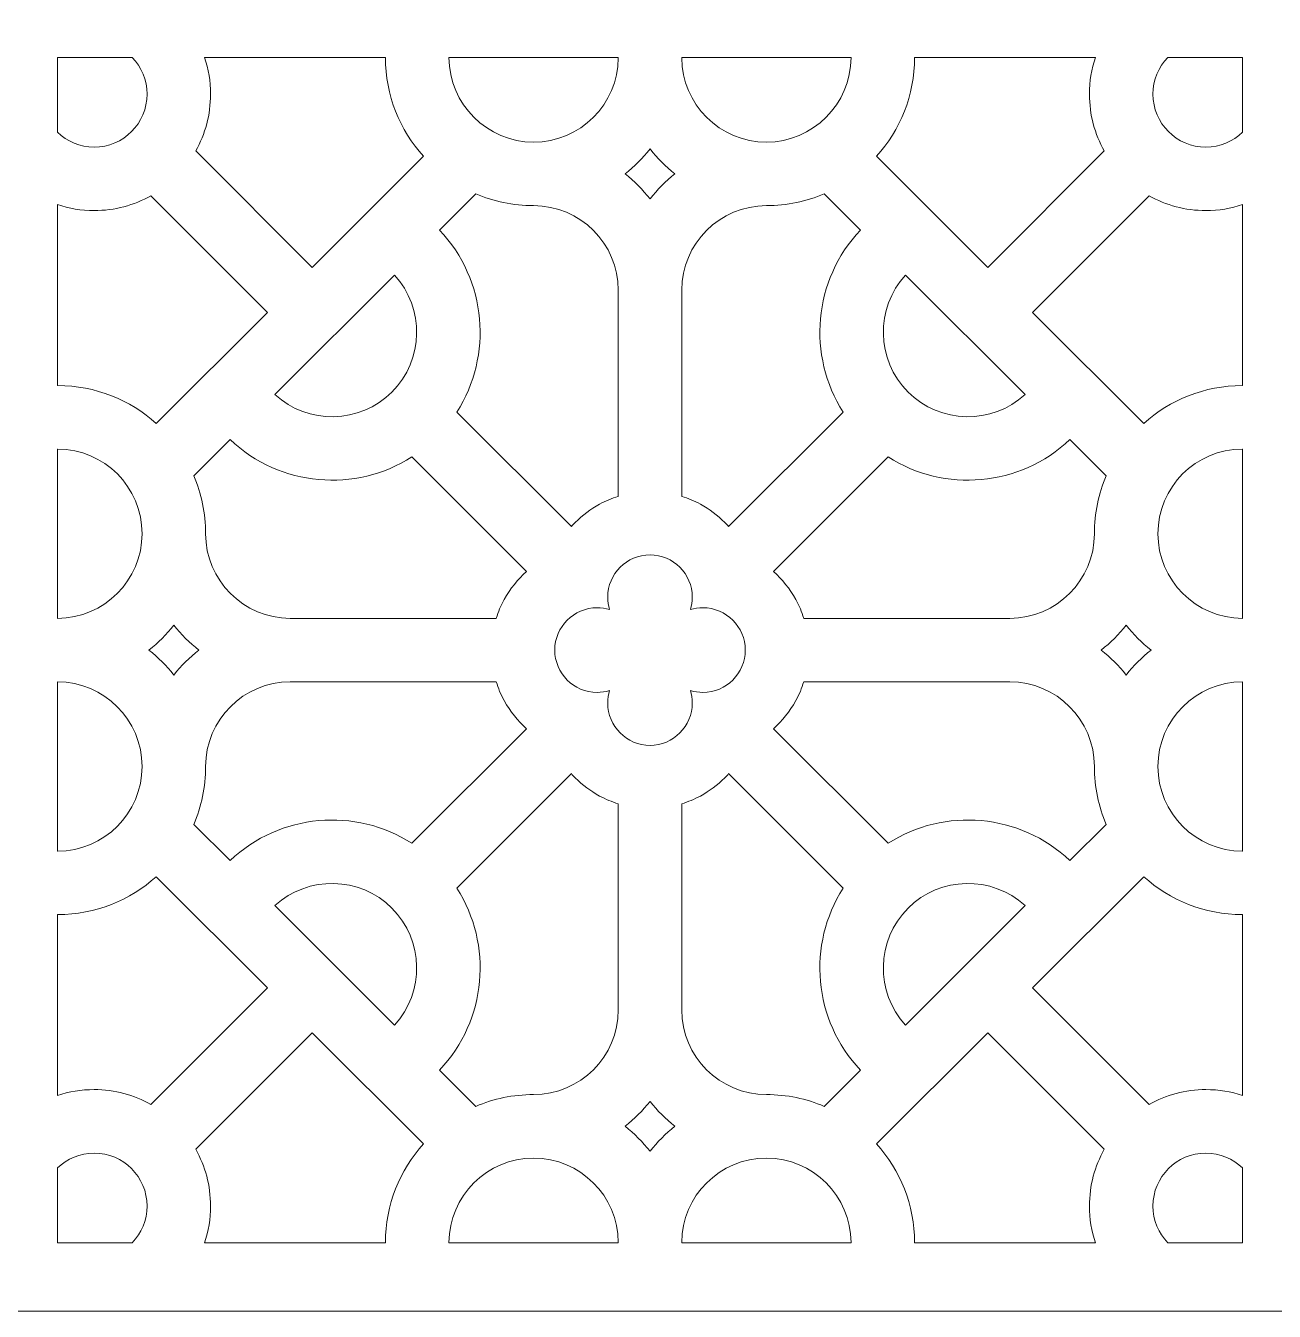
# Model space of a CAD drawing. Header units: centimetres. Extents: x -129 to 143, y -17 to 53.
# Drawn here: x -26.57 to 7.17, y -16.78 to 17.96 of the extents above; entities that cross this region are included whole.
import ezdxf

# ---------------------------------------------------------------- set-up
doc = ezdxf.new("R2010")
doc.units = ezdxf.units.CM
doc.header["$MEASUREMENT"] = 0
doc.layers.add('layer 1', color=7, linetype='Continuous')

msp = doc.modelspace()

# ---------------------------------------------------------------- linework, layer by layer
at = {"layer": 'layer 1', "color": 242, "lineweight": 9}
for points, knots in [([(-128.88005, -16.78085), (-128.88005, -16.78085), (-128.88005, 52.69826), (-128.88005, 52.69826), (-128.88005, 52.69826), (-128.88005, 52.69826), (142.98751, 52.69826), (142.98751, 52.69826), (142.98751, 52.69826), (142.98751, 52.69826), (142.98751, -16.78085), (142.98751, -16.78085), (142.98751, -16.78085), (142.98751, -16.78085), (-128.88005, -16.78085), (-128.88005, -16.78085)], [0, 0, 0, 0, 0.2, 0.2, 0.2, 0.2, 0.4, 0.4, 0.4, 0.4, 0.6, 0.6, 0.6, 0.6, 1, 1, 1, 1]), ([(-25.714, 15.0807), (-25.45656, 14.83219), (-25.10659, 14.67889), (-24.72196, 14.67889), (-24.72196, 14.67889), (-23.93441, 14.67889), (-23.29211, 15.32123), (-23.29211, 16.10877), (-23.29211, 16.10877), (-23.29211, 16.49341), (-23.44538, 16.84337), (-23.69389, 17.10081), (-23.69389, 17.10081), (-23.69389, 17.10081), (-25.714, 17.10081), (-25.714, 17.10081), (-25.714, 17.10081), (-25.714, 17.10081), (-25.714, 15.0807), (-25.714, 15.0807)], [0, 0, 0, 0, 0.16666667, 0.16666667, 0.16666667, 0.16666667, 0.33333333, 0.33333333, 0.33333333, 0.33333333, 0.5, 0.5, 0.5, 0.5, 0.66666667, 0.66666667, 0.66666667, 0.66666667, 1, 1, 1, 1]), ([(-16.84882, 17.10081), (-16.84882, 17.09972), (-16.84877, 17.09867), (-16.84877, 17.09759), (-16.84877, 17.09759), (-16.84795, 16.07375), (-16.45933, 15.13788), (-15.8225, 14.4291), (-15.8225, 14.4291), (-15.8225, 14.4291), (-18.82576, 11.42584), (-18.82576, 11.42584), (-18.82576, 11.42584), (-18.82576, 11.42584), (-21.97639, 14.57649), (-21.97639, 14.57649), (-21.97639, 14.57649), (-21.72176, 15.03032), (-21.57626, 15.55308), (-21.57626, 16.10877), (-21.57626, 16.10877), (-21.57626, 16.45513), (-21.63292, 16.7887), (-21.73713, 17.10081), (-21.73713, 17.10081), (-21.73713, 17.10081), (-16.84882, 17.10081), (-16.84882, 17.10081)], [0, 0, 0, 0, 0.125, 0.125, 0.125, 0.125, 0.25, 0.25, 0.25, 0.25, 0.375, 0.375, 0.375, 0.375, 0.5, 0.5, 0.5, 0.5, 0.625, 0.625, 0.625, 0.625, 0.75, 0.75, 0.75, 0.75, 1, 1, 1, 1]), ([(-10.55744, 17.10081), (-10.55744, 17.0984), (-10.5575, 17.09601), (-10.55752, 17.09364), (-10.55752, 17.09364), (-10.56141, 15.83686), (-11.58753, 14.81303), (-12.84521, 14.81303), (-12.84521, 14.81303), (-14.10384, 14.81303), (-15.13059, 15.83841), (-15.13291, 17.09652), (-15.13291, 17.09652), (-15.13291, 17.09795), (-15.13297, 17.09938), (-15.13297, 17.10081), (-15.13297, 17.10081), (-15.13297, 17.10081), (-10.55744, 17.10081), (-10.55744, 17.10081)], [0, 0, 0, 0, 0.16666667, 0.16666667, 0.16666667, 0.16666667, 0.33333333, 0.33333333, 0.33333333, 0.33333333, 0.5, 0.5, 0.5, 0.5, 0.66666667, 0.66666667, 0.66666667, 0.66666667, 1, 1, 1, 1]), ([(-8.84166, 17.10081), (-8.84166, 17.0984), (-8.84157, 17.09601), (-8.84157, 17.09364), (-8.84157, 17.09364), (-8.83768, 15.83686), (-7.81155, 14.81303), (-6.55389, 14.81303), (-6.55389, 14.81303), (-5.29526, 14.81303), (-4.2685, 15.83841), (-4.26617, 17.09652), (-4.26617, 17.09652), (-4.26617, 17.09795), (-4.26611, 17.09938), (-4.26611, 17.10081), (-4.26611, 17.10081), (-4.26611, 17.10081), (-8.84166, 17.10081), (-8.84166, 17.10081)], [0, 0, 0, 0, 0.16666667, 0.16666667, 0.16666667, 0.16666667, 0.33333333, 0.33333333, 0.33333333, 0.33333333, 0.5, 0.5, 0.5, 0.5, 0.66666667, 0.66666667, 0.66666667, 0.66666667, 1, 1, 1, 1]), ([(-2.55029, 17.10081), (-2.55029, 17.09972), (-2.55034, 17.09867), (-2.55034, 17.09759), (-2.55034, 17.09759), (-2.55115, 16.07375), (-2.93978, 15.13788), (-3.5766, 14.4291), (-3.5766, 14.4291), (-3.5766, 14.4291), (-0.57334, 11.42584), (-0.57334, 11.42584), (-0.57334, 11.42584), (-0.57334, 11.42584), (2.5773, 14.57649), (2.5773, 14.57649), (2.5773, 14.57649), (2.32266, 15.03032), (2.17715, 15.55308), (2.17715, 16.10877), (2.17715, 16.10877), (2.17715, 16.45513), (2.23379, 16.7887), (2.33802, 17.10081), (2.33802, 17.10081), (2.33802, 17.10081), (-2.55029, 17.10081), (-2.55029, 17.10081)], [0, 0, 0, 0, 0.125, 0.125, 0.125, 0.125, 0.25, 0.25, 0.25, 0.25, 0.375, 0.375, 0.375, 0.375, 0.5, 0.5, 0.5, 0.5, 0.625, 0.625, 0.625, 0.625, 0.75, 0.75, 0.75, 0.75, 1, 1, 1, 1]), ([(6.31489, 15.0807), (6.05744, 14.83219), (5.70749, 14.67889), (5.32285, 14.67889), (5.32285, 14.67889), (4.53531, 14.67889), (3.89299, 15.32123), (3.89299, 16.10877), (3.89299, 16.10877), (3.89299, 16.49341), (4.04629, 16.84337), (4.29481, 17.10081), (4.29481, 17.10081), (4.29481, 17.10081), (6.31489, 17.10081), (6.31489, 17.10081), (6.31489, 17.10081), (6.31489, 17.10081), (6.31489, 15.0807), (6.31489, 15.0807)], [0, 0, 0, 0, 0.16666667, 0.16666667, 0.16666667, 0.16666667, 0.33333333, 0.33333333, 0.33333333, 0.33333333, 0.5, 0.5, 0.5, 0.5, 0.66666667, 0.66666667, 0.66666667, 0.66666667, 1, 1, 1, 1]), ([(-9.69956, 13.2811), (-9.69956, 13.2811), (-9.69956, 13.28111), (-9.69956, 13.28111), (-9.69956, 13.28111), (-9.69956, 13.28111), (-9.69955, 13.2811), (-9.69955, 13.2811), (-9.69955, 13.2811), (-9.69955, 13.2811), (-9.69955, 13.28112), (-9.69955, 13.28112), (-9.69955, 13.28112), (-9.50228, 13.53144), (-9.27601, 13.75787), (-9.02566, 13.9551), (-9.02566, 13.9551), (-9.27603, 14.15234), (-9.50229, 14.37873), (-9.69955, 14.62907), (-9.69955, 14.62907), (-9.69955, 14.62907), (-9.69955, 14.62911), (-9.69955, 14.62911), (-9.69955, 14.62911), (-9.69955, 14.62911), (-9.69956, 14.62911), (-9.69956, 14.62911), (-9.69956, 14.62911), (-9.69956, 14.62911), (-9.69956, 14.62911), (-9.69956, 14.62911), (-9.69956, 14.62911), (-9.69956, 14.62911), (-9.69956, 14.62907), (-9.69956, 14.62907), (-9.69956, 14.62907), (-9.8968, 14.37873), (-10.1231, 14.15234), (-10.37342, 13.9551), (-10.37342, 13.9551), (-10.12311, 13.75787), (-9.8968, 13.53144), (-9.69956, 13.28112), (-9.69956, 13.28112), (-9.69956, 13.28112), (-9.69956, 13.2811), (-9.69956, 13.2811)], [0, 0, 0, 0, 0.07692308, 0.07692308, 0.07692308, 0.07692308, 0.15384615, 0.15384615, 0.15384615, 0.15384615, 0.23076923, 0.23076923, 0.23076923, 0.23076923, 0.30769231, 0.30769231, 0.30769231, 0.30769231, 0.38461538, 0.38461538, 0.38461538, 0.38461538, 0.46153846, 0.46153846, 0.46153846, 0.46153846, 0.53846154, 0.53846154, 0.53846154, 0.53846154, 0.61538462, 0.61538462, 0.61538462, 0.61538462, 0.69230769, 0.69230769, 0.69230769, 0.69230769, 0.76923077, 0.76923077, 0.76923077, 0.76923077, 0.84615385, 0.84615385, 0.84615385, 0.84615385, 1, 1, 1, 1]), ([(-23.18967, 13.36321), (-23.18967, 13.36321), (-20.03903, 10.21257), (-20.03903, 10.21257), (-20.03903, 10.21257), (-20.03903, 10.21257), (-23.04231, 7.20928), (-23.04231, 7.20928), (-23.04231, 7.20928), (-23.74994, 7.84504), (-24.68388, 8.23343), (-25.70574, 8.23553), (-25.70574, 8.23553), (-25.70851, 8.23553), (-25.71123, 8.23561), (-25.714, 8.23561), (-25.714, 8.23561), (-25.714, 8.23561), (-25.714, 13.12393), (-25.714, 13.12393), (-25.714, 13.12393), (-25.40189, 13.01973), (-25.06832, 12.96307), (-24.72196, 12.96307), (-24.72196, 12.96307), (-24.16626, 12.96307), (-23.64354, 13.10858), (-23.18967, 13.36321)], [0, 0, 0, 0, 0.125, 0.125, 0.125, 0.125, 0.25, 0.25, 0.25, 0.25, 0.375, 0.375, 0.375, 0.375, 0.5, 0.5, 0.5, 0.5, 0.625, 0.625, 0.625, 0.625, 0.75, 0.75, 0.75, 0.75, 1, 1, 1, 1]), ([(-11.82506, 4.42515), (-11.82506, 4.42515), (-14.9197, 7.51979), (-14.9197, 7.51979), (-14.9197, 7.51979), (-13.94705, 9.04046), (-14.10333, 11.08348), (-15.38907, 12.43599), (-15.38907, 12.43599), (-15.38907, 12.43599), (-14.40893, 13.41612), (-14.40893, 13.41612), (-14.40893, 13.41612), (-13.92816, 13.21091), (-13.39954, 13.09718), (-12.84521, 13.09718), (-12.84521, 13.09718), (-12.84521, 13.09718), (-12.84519, 13.09718), (-12.84519, 13.09718), (-12.84519, 13.09718), (-12.84519, 13.09718), (-12.84519, 13.09714), (-12.84519, 13.09714), (-12.84519, 13.09714), (-11.58514, 13.09714), (-10.55741, 12.06942), (-10.55741, 10.80938), (-10.55741, 10.80938), (-10.55741, 10.80938), (-10.55741, 5.2402), (-10.55741, 5.2402), (-10.55741, 5.2402), (-10.72768, 5.18656), (-10.89339, 5.11738), (-11.06463, 5.02948), (-11.06463, 5.02948), (-11.31091, 4.88757), (-11.51568, 4.73465), (-11.72136, 4.53833), (-11.72136, 4.53833), (-11.7573, 4.50065), (-11.79184, 4.46303), (-11.82506, 4.42515)], [0, 0, 0, 0, 0.08333333, 0.08333333, 0.08333333, 0.08333333, 0.16666667, 0.16666667, 0.16666667, 0.16666667, 0.25, 0.25, 0.25, 0.25, 0.33333333, 0.33333333, 0.33333333, 0.33333333, 0.41666667, 0.41666667, 0.41666667, 0.41666667, 0.5, 0.5, 0.5, 0.5, 0.58333333, 0.58333333, 0.58333333, 0.58333333, 0.66666667, 0.66666667, 0.66666667, 0.66666667, 0.75, 0.75, 0.75, 0.75, 0.83333333, 0.83333333, 0.83333333, 0.83333333, 1, 1, 1, 1]), ([(-7.57402, 4.42515), (-7.57402, 4.42515), (-4.4794, 7.51979), (-4.4794, 7.51979), (-4.4794, 7.51979), (-5.45206, 9.04046), (-5.29576, 11.08348), (-4.01001, 12.43599), (-4.01001, 12.43599), (-4.01001, 12.43599), (-4.99016, 13.41612), (-4.99016, 13.41612), (-4.99016, 13.41612), (-5.47096, 13.21091), (-5.99957, 13.09718), (-6.55389, 13.09718), (-6.55389, 13.09718), (-6.55389, 13.09718), (-6.5539, 13.09718), (-6.5539, 13.09718), (-6.5539, 13.09718), (-6.5539, 13.09718), (-6.5539, 13.09714), (-6.5539, 13.09714), (-6.5539, 13.09714), (-7.81397, 13.09714), (-8.84167, 12.06942), (-8.84167, 10.80938), (-8.84167, 10.80938), (-8.84167, 10.80938), (-8.84167, 5.2402), (-8.84167, 5.2402), (-8.84167, 5.2402), (-8.67142, 5.18656), (-8.50572, 5.11738), (-8.33449, 5.02948), (-8.33449, 5.02948), (-8.0882, 4.88757), (-7.88342, 4.73465), (-7.67775, 4.53833), (-7.67775, 4.53833), (-7.64179, 4.50065), (-7.60726, 4.46303), (-7.57402, 4.42515)], [0, 0, 0, 0, 0.08333333, 0.08333333, 0.08333333, 0.08333333, 0.16666667, 0.16666667, 0.16666667, 0.16666667, 0.25, 0.25, 0.25, 0.25, 0.33333333, 0.33333333, 0.33333333, 0.33333333, 0.41666667, 0.41666667, 0.41666667, 0.41666667, 0.5, 0.5, 0.5, 0.5, 0.58333333, 0.58333333, 0.58333333, 0.58333333, 0.66666667, 0.66666667, 0.66666667, 0.66666667, 0.75, 0.75, 0.75, 0.75, 0.83333333, 0.83333333, 0.83333333, 0.83333333, 1, 1, 1, 1]), ([(3.79058, 13.36321), (3.79058, 13.36321), (0.63992, 10.21257), (0.63992, 10.21257), (0.63992, 10.21257), (0.63992, 10.21257), (3.64323, 7.20928), (3.64323, 7.20928), (3.64323, 7.20928), (4.35083, 7.84504), (5.2848, 8.23343), (6.30665, 8.23553), (6.30665, 8.23553), (6.30941, 8.23553), (6.31214, 8.23561), (6.31489, 8.23561), (6.31489, 8.23561), (6.31489, 8.23561), (6.31489, 13.12393), (6.31489, 13.12393), (6.31489, 13.12393), (6.00279, 13.01973), (5.66922, 12.96307), (5.32285, 12.96307), (5.32285, 12.96307), (4.76717, 12.96307), (4.24445, 13.10858), (3.79058, 13.36321)], [0, 0, 0, 0, 0.125, 0.125, 0.125, 0.125, 0.25, 0.25, 0.25, 0.25, 0.375, 0.375, 0.375, 0.375, 0.5, 0.5, 0.5, 0.5, 0.625, 0.625, 0.625, 0.625, 0.75, 0.75, 0.75, 0.75, 1, 1, 1, 1]), ([(-19.83512, 7.98994), (-18.93941, 7.17041), (-17.54051, 7.19385), (-16.67378, 8.0606), (-16.67378, 8.0606), (-15.80703, 8.92733), (-15.7836, 10.3262), (-16.60317, 11.2219), (-16.60317, 11.2219), (-16.60317, 11.2219), (-19.83512, 7.98994), (-19.83512, 7.98994)], [0, 0, 0, 0, 0.25, 0.25, 0.25, 0.25, 0.5, 0.5, 0.5, 0.5, 1, 1, 1, 1]), ([(0.43601, 7.98994), (-0.4597, 7.17041), (-1.85861, 7.19385), (-2.72533, 8.0606), (-2.72533, 8.0606), (-3.59206, 8.92733), (-3.61552, 10.3262), (-2.79594, 11.2219), (-2.79594, 11.2219), (-2.79594, 11.2219), (0.43601, 7.98994), (0.43601, 7.98994)], [0, 0, 0, 0, 0.25, 0.25, 0.25, 0.25, 0.5, 0.5, 0.5, 0.5, 1, 1, 1, 1]), ([(-16.13298, 6.30651), (-16.13298, 6.30651), (-13.03724, 3.21077), (-13.03724, 3.21077), (-13.03724, 3.21077), (-13.27729, 2.99403), (-13.47027, 2.75058), (-13.64261, 2.45153), (-13.64261, 2.45153), (-13.64261, 2.45153), (-13.76353, 2.20114), (-13.76353, 2.20114), (-13.76353, 2.20114), (-13.79794, 2.11416), (-13.82809, 2.02894), (-13.85421, 1.94422), (-13.85421, 1.94422), (-13.85421, 1.94422), (-19.42258, 1.94422), (-19.42258, 1.94422), (-19.42258, 1.94422), (-20.68264, 1.94422), (-21.71034, 2.97196), (-21.71034, 4.232), (-21.71034, 4.232), (-21.71034, 4.232), (-21.71037, 4.232), (-21.71037, 4.232), (-21.71037, 4.232), (-21.71037, 4.232), (-21.71037, 4.23202), (-21.71037, 4.23202), (-21.71037, 4.23202), (-21.71037, 4.78635), (-21.8241, 5.31497), (-22.02932, 5.79574), (-22.02932, 5.79574), (-22.02932, 5.79574), (-21.04918, 6.77588), (-21.04918, 6.77588), (-21.04918, 6.77588), (-19.69667, 5.49015), (-17.65364, 5.33387), (-16.13298, 6.30651)], [0, 0, 0, 0, 0.08333333, 0.08333333, 0.08333333, 0.08333333, 0.16666667, 0.16666667, 0.16666667, 0.16666667, 0.25, 0.25, 0.25, 0.25, 0.33333333, 0.33333333, 0.33333333, 0.33333333, 0.41666667, 0.41666667, 0.41666667, 0.41666667, 0.5, 0.5, 0.5, 0.5, 0.58333333, 0.58333333, 0.58333333, 0.58333333, 0.66666667, 0.66666667, 0.66666667, 0.66666667, 0.75, 0.75, 0.75, 0.75, 0.83333333, 0.83333333, 0.83333333, 0.83333333, 1, 1, 1, 1]), ([(-3.26612, 6.30651), (-3.26612, 6.30651), (-6.36187, 3.21077), (-6.36187, 3.21077), (-6.36187, 3.21077), (-6.1218, 2.99403), (-5.92881, 2.75058), (-5.75648, 2.45153), (-5.75648, 2.45153), (-5.75648, 2.45153), (-5.63556, 2.20114), (-5.63556, 2.20114), (-5.63556, 2.20114), (-5.60114, 2.11416), (-5.571, 2.02894), (-5.54487, 1.94422), (-5.54487, 1.94422), (-5.54487, 1.94422), (0.02347, 1.94422), (0.02347, 1.94422), (0.02347, 1.94422), (1.28353, 1.94422), (2.31125, 2.97196), (2.31125, 4.232), (2.31125, 4.232), (2.31125, 4.232), (2.31128, 4.232), (2.31128, 4.232), (2.31128, 4.232), (2.31128, 4.232), (2.31128, 4.23202), (2.31128, 4.23202), (2.31128, 4.23202), (2.31128, 4.78635), (2.42498, 5.31497), (2.63021, 5.79574), (2.63021, 5.79574), (2.63021, 5.79574), (1.65007, 6.77588), (1.65007, 6.77588), (1.65007, 6.77588), (0.29756, 5.49015), (-1.74544, 5.33387), (-3.26612, 6.30651)], [0, 0, 0, 0, 0.08333333, 0.08333333, 0.08333333, 0.08333333, 0.16666667, 0.16666667, 0.16666667, 0.16666667, 0.25, 0.25, 0.25, 0.25, 0.33333333, 0.33333333, 0.33333333, 0.33333333, 0.41666667, 0.41666667, 0.41666667, 0.41666667, 0.5, 0.5, 0.5, 0.5, 0.58333333, 0.58333333, 0.58333333, 0.58333333, 0.66666667, 0.66666667, 0.66666667, 0.66666667, 0.75, 0.75, 0.75, 0.75, 0.83333333, 0.83333333, 0.83333333, 0.83333333, 1, 1, 1, 1]), ([(-25.714, 6.51978), (-25.71159, 6.51978), (-25.7092, 6.51972), (-25.70683, 6.51971), (-25.70683, 6.51971), (-24.45003, 6.5158), (-23.42622, 5.48969), (-23.42622, 4.23202), (-23.42622, 4.23202), (-23.42622, 2.97338), (-24.4516, 1.94664), (-25.70971, 1.9443), (-25.70971, 1.9443), (-25.71114, 1.9443), (-25.71257, 1.94425), (-25.714, 1.94425), (-25.714, 1.94425), (-25.714, 1.94425), (-25.714, 6.51978), (-25.714, 6.51978)], [0, 0, 0, 0, 0.16666667, 0.16666667, 0.16666667, 0.16666667, 0.33333333, 0.33333333, 0.33333333, 0.33333333, 0.5, 0.5, 0.5, 0.5, 0.66666667, 0.66666667, 0.66666667, 0.66666667, 1, 1, 1, 1]), ([(6.31489, 6.51978), (6.3125, 6.51978), (6.31011, 6.51972), (6.30772, 6.51971), (6.30772, 6.51971), (5.05094, 6.5158), (4.02711, 5.48969), (4.02711, 4.23202), (4.02711, 4.23202), (4.02711, 2.97338), (5.05251, 1.94664), (6.3106, 1.9443), (6.3106, 1.9443), (6.31204, 1.9443), (6.31346, 1.94425), (6.31489, 1.94425), (6.31489, 1.94425), (6.31489, 1.94425), (6.31489, 6.51978), (6.31489, 6.51978)], [0, 0, 0, 0, 0.16666667, 0.16666667, 0.16666667, 0.16666667, 0.33333333, 0.33333333, 0.33333333, 0.33333333, 0.5, 0.5, 0.5, 0.5, 0.66666667, 0.66666667, 0.66666667, 0.66666667, 1, 1, 1, 1]), ([(-9.69955, -1.48767), (-9.06954, -1.48767), (-8.55566, -0.9738), (-8.55566, -0.34379), (-8.55566, -0.34379), (-8.55566, -0.22655), (-8.57351, -0.11331), (-8.60654, -0.0067), (-8.60654, -0.0067), (-8.4999, -0.03974), (-8.38665, -0.05758), (-8.2694, -0.05758), (-8.2694, -0.05758), (-7.63938, -0.05758), (-7.12552, 0.45628), (-7.12552, 1.08632), (-7.12552, 1.08632), (-7.12552, 1.08632), (-7.12552, 1.08634), (-7.12552, 1.08636), (-7.12552, 1.08636), (-7.12552, 1.08637), (-7.12552, 1.08637), (-7.12552, 1.08637), (-7.12552, 1.08637), (-7.12552, 1.08639), (-7.12552, 1.08641), (-7.12552, 1.08641), (-7.12552, 1.08641), (-7.12552, 1.71644), (-7.63938, 2.23032), (-8.2694, 2.23032), (-8.2694, 2.23032), (-8.38665, 2.23032), (-8.4999, 2.21247), (-8.60654, 2.17943), (-8.60654, 2.17943), (-8.57351, 2.28605), (-8.55566, 2.39928), (-8.55566, 2.5165), (-8.55566, 2.5165), (-8.55566, 3.14653), (-9.06954, 3.66038), (-9.69955, 3.6604), (-9.69955, 3.6604), (-9.69956, 3.6604), (-9.69956, 3.6604), (-9.69956, 3.6604), (-9.69956, 3.6604), (-10.32958, 3.66038), (-10.84343, 3.14653), (-10.84343, 2.5165), (-10.84343, 2.5165), (-10.84343, 2.39928), (-10.82558, 2.28605), (-10.79255, 2.17943), (-10.79255, 2.17943), (-10.8992, 2.21247), (-11.01245, 2.23032), (-11.12969, 2.23032), (-11.12969, 2.23032), (-11.75972, 2.23032), (-12.27359, 1.71644), (-12.27359, 1.08641), (-12.27359, 1.08641), (-12.27359, 1.08641), (-12.27359, 1.08639), (-12.27359, 1.08637), (-12.27359, 1.08637), (-12.27359, 1.08637), (-12.27359, 1.08637), (-12.27359, 1.08636), (-12.27359, 1.08636), (-12.27359, 1.08634), (-12.27359, 1.08632), (-12.27359, 1.08632), (-12.27359, 1.08632), (-12.27359, 0.45628), (-11.75972, -0.05758), (-11.12969, -0.05758), (-11.12969, -0.05758), (-11.01245, -0.05758), (-10.8992, -0.03974), (-10.79255, -0.0067), (-10.79255, -0.0067), (-10.82558, -0.11331), (-10.84343, -0.22655), (-10.84343, -0.34379), (-10.84343, -0.34379), (-10.84343, -0.9738), (-10.32958, -1.48767), (-9.69956, -1.48767), (-9.69956, -1.48767), (-9.69956, -1.48767), (-9.69956, -1.48767), (-9.69955, -1.48767)], [0, 0, 0, 0, 0.04, 0.04, 0.04, 0.04, 0.08, 0.08, 0.08, 0.08, 0.12, 0.12, 0.12, 0.12, 0.16, 0.16, 0.16, 0.16, 0.2, 0.2, 0.2, 0.2, 0.24, 0.24, 0.24, 0.24, 0.28, 0.28, 0.28, 0.28, 0.32, 0.32, 0.32, 0.32, 0.36, 0.36, 0.36, 0.36, 0.4, 0.4, 0.4, 0.4, 0.44, 0.44, 0.44, 0.44, 0.48, 0.48, 0.48, 0.48, 0.52, 0.52, 0.52, 0.52, 0.56, 0.56, 0.56, 0.56, 0.6, 0.6, 0.6, 0.6, 0.64, 0.64, 0.64, 0.64, 0.68, 0.68, 0.68, 0.68, 0.72, 0.72, 0.72, 0.72, 0.76, 0.76, 0.76, 0.76, 0.8, 0.8, 0.8, 0.8, 0.84, 0.84, 0.84, 0.84, 0.88, 0.88, 0.88, 0.88, 0.92, 0.92, 0.92, 0.92, 1, 1, 1, 1]), ([(-23.2422, 1.08636), (-23.2422, 1.08636), (-23.2422, 1.08637), (-23.2422, 1.08637), (-23.2422, 1.08637), (-23.2422, 1.08637), (-23.2422, 1.08637), (-23.2422, 1.08637), (-23.2422, 1.08637), (-23.2422, 1.08637), (-23.24218, 1.08637), (-23.24218, 1.08637), (-23.24218, 1.08637), (-22.99188, 1.2836), (-22.76549, 1.50991), (-22.56829, 1.7602), (-22.56829, 1.7602), (-22.37106, 1.50991), (-22.14474, 1.2836), (-21.89445, 1.08637), (-21.89445, 1.08637), (-21.89445, 1.08637), (-21.89442, 1.08637), (-21.89442, 1.08637), (-21.89442, 1.08637), (-21.89442, 1.08637), (-21.89443, 1.08637), (-21.89443, 1.08637), (-21.89443, 1.08637), (-21.89443, 1.08637), (-21.89442, 1.08636), (-21.89442, 1.08636), (-21.89442, 1.08636), (-21.89442, 1.08636), (-21.89445, 1.08636), (-21.89445, 1.08636), (-21.89445, 1.08636), (-22.14474, 0.88914), (-22.37106, 0.66282), (-22.56829, 0.41251), (-22.56829, 0.41251), (-22.76549, 0.66282), (-22.99188, 0.88914), (-23.24218, 1.08636), (-23.24218, 1.08636), (-23.24218, 1.08636), (-23.2422, 1.08636), (-23.2422, 1.08636)], [0, 0, 0, 0, 0.07692308, 0.07692308, 0.07692308, 0.07692308, 0.15384615, 0.15384615, 0.15384615, 0.15384615, 0.23076923, 0.23076923, 0.23076923, 0.23076923, 0.30769231, 0.30769231, 0.30769231, 0.30769231, 0.38461538, 0.38461538, 0.38461538, 0.38461538, 0.46153846, 0.46153846, 0.46153846, 0.46153846, 0.53846154, 0.53846154, 0.53846154, 0.53846154, 0.61538462, 0.61538462, 0.61538462, 0.61538462, 0.69230769, 0.69230769, 0.69230769, 0.69230769, 0.76923077, 0.76923077, 0.76923077, 0.76923077, 0.84615385, 0.84615385, 0.84615385, 0.84615385, 1, 1, 1, 1]), ([(3.84309, 1.08636), (3.84309, 1.08636), (3.84309, 1.08637), (3.84309, 1.08637), (3.84309, 1.08637), (3.84309, 1.08637), (3.84309, 1.08637), (3.84309, 1.08637), (3.84309, 1.08637), (3.84309, 1.08637), (3.84307, 1.08637), (3.84307, 1.08637), (3.84307, 1.08637), (3.59277, 1.2836), (3.36639, 1.50991), (3.16917, 1.7602), (3.16917, 1.7602), (2.97198, 1.50991), (2.74563, 1.2836), (2.49536, 1.08637), (2.49536, 1.08637), (2.49536, 1.08637), (2.49532, 1.08637), (2.49532, 1.08637), (2.49532, 1.08637), (2.49532, 1.08637), (2.49532, 1.08637), (2.49532, 1.08637), (2.49532, 1.08637), (2.49532, 1.08637), (2.49532, 1.08636), (2.49532, 1.08636), (2.49532, 1.08636), (2.49532, 1.08636), (2.49536, 1.08636), (2.49536, 1.08636), (2.49536, 1.08636), (2.74563, 0.88914), (2.97198, 0.66282), (3.16917, 0.41251), (3.16917, 0.41251), (3.36639, 0.66282), (3.59277, 0.88914), (3.84307, 1.08636), (3.84307, 1.08636), (3.84307, 1.08636), (3.84309, 1.08636), (3.84309, 1.08636)], [0, 0, 0, 0, 0.07692308, 0.07692308, 0.07692308, 0.07692308, 0.15384615, 0.15384615, 0.15384615, 0.15384615, 0.23076923, 0.23076923, 0.23076923, 0.23076923, 0.30769231, 0.30769231, 0.30769231, 0.30769231, 0.38461538, 0.38461538, 0.38461538, 0.38461538, 0.46153846, 0.46153846, 0.46153846, 0.46153846, 0.53846154, 0.53846154, 0.53846154, 0.53846154, 0.61538462, 0.61538462, 0.61538462, 0.61538462, 0.69230769, 0.69230769, 0.69230769, 0.69230769, 0.76923077, 0.76923077, 0.76923077, 0.76923077, 0.84615385, 0.84615385, 0.84615385, 0.84615385, 1, 1, 1, 1]), ([(-25.714, -4.34707), (-25.71159, -4.34707), (-25.7092, -4.34698), (-25.70683, -4.34697), (-25.70683, -4.34697), (-24.45003, -4.34309), (-23.42622, -3.31697), (-23.42622, -2.05929), (-23.42622, -2.05929), (-23.42622, -0.80066), (-24.4516, 0.2261), (-25.70971, 0.22842), (-25.70971, 0.22842), (-25.71114, 0.22842), (-25.71257, 0.22848), (-25.714, 0.22848), (-25.714, 0.22848), (-25.714, 0.22848), (-25.714, -4.34707), (-25.714, -4.34707)], [0, 0, 0, 0, 0.16666667, 0.16666667, 0.16666667, 0.16666667, 0.33333333, 0.33333333, 0.33333333, 0.33333333, 0.5, 0.5, 0.5, 0.5, 0.66666667, 0.66666667, 0.66666667, 0.66666667, 1, 1, 1, 1]), ([(-16.13298, -4.13378), (-16.13298, -4.13378), (-13.03724, -1.03804), (-13.03724, -1.03804), (-13.03724, -1.03804), (-13.27729, -0.82131), (-13.47027, -0.57785), (-13.64261, -0.2788), (-13.64261, -0.2788), (-13.64261, -0.2788), (-13.76353, -0.02841), (-13.76353, -0.02841), (-13.76353, -0.02841), (-13.79794, 0.05857), (-13.82809, 0.14379), (-13.85421, 0.22849), (-13.85421, 0.22849), (-13.85421, 0.22849), (-19.42258, 0.22849), (-19.42258, 0.22849), (-19.42258, 0.22849), (-20.68264, 0.22849), (-21.71034, -0.79922), (-21.71034, -2.05929), (-21.71034, -2.05929), (-21.71034, -2.05929), (-21.71037, -2.05929), (-21.71037, -2.05929), (-21.71037, -2.05929), (-21.71037, -2.05929), (-21.71037, -2.05929), (-21.71037, -2.05929), (-21.71037, -2.05929), (-21.71037, -2.61362), (-21.8241, -3.14224), (-22.02932, -3.62302), (-22.02932, -3.62302), (-22.02932, -3.62302), (-21.04918, -4.60317), (-21.04918, -4.60317), (-21.04918, -4.60317), (-19.69667, -3.31743), (-17.65364, -3.16113), (-16.13298, -4.13378)], [0, 0, 0, 0, 0.08333333, 0.08333333, 0.08333333, 0.08333333, 0.16666667, 0.16666667, 0.16666667, 0.16666667, 0.25, 0.25, 0.25, 0.25, 0.33333333, 0.33333333, 0.33333333, 0.33333333, 0.41666667, 0.41666667, 0.41666667, 0.41666667, 0.5, 0.5, 0.5, 0.5, 0.58333333, 0.58333333, 0.58333333, 0.58333333, 0.66666667, 0.66666667, 0.66666667, 0.66666667, 0.75, 0.75, 0.75, 0.75, 0.83333333, 0.83333333, 0.83333333, 0.83333333, 1, 1, 1, 1]), ([(-3.26612, -4.13378), (-3.26612, -4.13378), (-6.36187, -1.03804), (-6.36187, -1.03804), (-6.36187, -1.03804), (-6.1218, -0.82131), (-5.92881, -0.57785), (-5.75648, -0.2788), (-5.75648, -0.2788), (-5.75648, -0.2788), (-5.63556, -0.02841), (-5.63556, -0.02841), (-5.63556, -0.02841), (-5.60114, 0.05857), (-5.571, 0.14379), (-5.54487, 0.22849), (-5.54487, 0.22849), (-5.54487, 0.22849), (0.02347, 0.22849), (0.02347, 0.22849), (0.02347, 0.22849), (1.28353, 0.22849), (2.31125, -0.79922), (2.31125, -2.05929), (2.31125, -2.05929), (2.31125, -2.05929), (2.31128, -2.05929), (2.31128, -2.05929), (2.31128, -2.05929), (2.31128, -2.05929), (2.31128, -2.05929), (2.31128, -2.05929), (2.31128, -2.05929), (2.31128, -2.61362), (2.42498, -3.14224), (2.63021, -3.62302), (2.63021, -3.62302), (2.63021, -3.62302), (1.65007, -4.60317), (1.65007, -4.60317), (1.65007, -4.60317), (0.29756, -3.31743), (-1.74544, -3.16113), (-3.26612, -4.13378)], [0, 0, 0, 0, 0.08333333, 0.08333333, 0.08333333, 0.08333333, 0.16666667, 0.16666667, 0.16666667, 0.16666667, 0.25, 0.25, 0.25, 0.25, 0.33333333, 0.33333333, 0.33333333, 0.33333333, 0.41666667, 0.41666667, 0.41666667, 0.41666667, 0.5, 0.5, 0.5, 0.5, 0.58333333, 0.58333333, 0.58333333, 0.58333333, 0.66666667, 0.66666667, 0.66666667, 0.66666667, 0.75, 0.75, 0.75, 0.75, 0.83333333, 0.83333333, 0.83333333, 0.83333333, 1, 1, 1, 1]), ([(6.31489, -4.34707), (6.3125, -4.34707), (6.31011, -4.34698), (6.30772, -4.34697), (6.30772, -4.34697), (5.05094, -4.34309), (4.02711, -3.31697), (4.02711, -2.05929), (4.02711, -2.05929), (4.02711, -0.80066), (5.05251, 0.2261), (6.3106, 0.22842), (6.3106, 0.22842), (6.31204, 0.22842), (6.31346, 0.22848), (6.31489, 0.22848), (6.31489, 0.22848), (6.31489, 0.22848), (6.31489, -4.34707), (6.31489, -4.34707)], [0, 0, 0, 0, 0.16666667, 0.16666667, 0.16666667, 0.16666667, 0.33333333, 0.33333333, 0.33333333, 0.33333333, 0.5, 0.5, 0.5, 0.5, 0.66666667, 0.66666667, 0.66666667, 0.66666667, 1, 1, 1, 1]), ([(-11.82506, -2.25245), (-11.82506, -2.25245), (-14.9197, -5.34706), (-14.9197, -5.34706), (-14.9197, -5.34706), (-13.94705, -6.86772), (-14.10333, -8.91075), (-15.38907, -10.26326), (-15.38907, -10.26326), (-15.38907, -10.26326), (-14.40893, -11.24339), (-14.40893, -11.24339), (-14.40893, -11.24339), (-13.92816, -11.03817), (-13.39954, -10.92447), (-12.84521, -10.92447), (-12.84521, -10.92447), (-12.84521, -10.92447), (-12.84519, -10.92447), (-12.84519, -10.92447), (-12.84519, -10.92447), (-12.84519, -10.92447), (-12.84519, -10.92443), (-12.84519, -10.92443), (-12.84519, -10.92443), (-11.58514, -10.92443), (-10.55741, -9.8967), (-10.55741, -8.63665), (-10.55741, -8.63665), (-10.55741, -8.63665), (-10.55741, -3.06747), (-10.55741, -3.06747), (-10.55741, -3.06747), (-10.72768, -3.01384), (-10.89339, -2.94465), (-11.06463, -2.85677), (-11.06463, -2.85677), (-11.31091, -2.71484), (-11.51568, -2.56192), (-11.72136, -2.36561), (-11.72136, -2.36561), (-11.7573, -2.32794), (-11.79184, -2.29031), (-11.82506, -2.25245)], [0, 0, 0, 0, 0.08333333, 0.08333333, 0.08333333, 0.08333333, 0.16666667, 0.16666667, 0.16666667, 0.16666667, 0.25, 0.25, 0.25, 0.25, 0.33333333, 0.33333333, 0.33333333, 0.33333333, 0.41666667, 0.41666667, 0.41666667, 0.41666667, 0.5, 0.5, 0.5, 0.5, 0.58333333, 0.58333333, 0.58333333, 0.58333333, 0.66666667, 0.66666667, 0.66666667, 0.66666667, 0.75, 0.75, 0.75, 0.75, 0.83333333, 0.83333333, 0.83333333, 0.83333333, 1, 1, 1, 1]), ([(-7.57402, -2.25245), (-7.57402, -2.25245), (-4.4794, -5.34706), (-4.4794, -5.34706), (-4.4794, -5.34706), (-5.45206, -6.86772), (-5.29576, -8.91075), (-4.01001, -10.26326), (-4.01001, -10.26326), (-4.01001, -10.26326), (-4.99016, -11.24339), (-4.99016, -11.24339), (-4.99016, -11.24339), (-5.47096, -11.03817), (-5.99957, -10.92447), (-6.55389, -10.92447), (-6.55389, -10.92447), (-6.55389, -10.92447), (-6.5539, -10.92447), (-6.5539, -10.92447), (-6.5539, -10.92447), (-6.5539, -10.92447), (-6.5539, -10.92443), (-6.5539, -10.92443), (-6.5539, -10.92443), (-7.81397, -10.92443), (-8.84167, -9.8967), (-8.84167, -8.63665), (-8.84167, -8.63665), (-8.84167, -8.63665), (-8.84167, -3.06747), (-8.84167, -3.06747), (-8.84167, -3.06747), (-8.67142, -3.01384), (-8.50572, -2.94465), (-8.33449, -2.85677), (-8.33449, -2.85677), (-8.0882, -2.71484), (-7.88342, -2.56192), (-7.67775, -2.36561), (-7.67775, -2.36561), (-7.64179, -2.32794), (-7.60726, -2.29031), (-7.57402, -2.25245)], [0, 0, 0, 0, 0.08333333, 0.08333333, 0.08333333, 0.08333333, 0.16666667, 0.16666667, 0.16666667, 0.16666667, 0.25, 0.25, 0.25, 0.25, 0.33333333, 0.33333333, 0.33333333, 0.33333333, 0.41666667, 0.41666667, 0.41666667, 0.41666667, 0.5, 0.5, 0.5, 0.5, 0.58333333, 0.58333333, 0.58333333, 0.58333333, 0.66666667, 0.66666667, 0.66666667, 0.66666667, 0.75, 0.75, 0.75, 0.75, 0.83333333, 0.83333333, 0.83333333, 0.83333333, 1, 1, 1, 1]), ([(-23.18967, -11.19049), (-23.18967, -11.19049), (-20.03903, -8.03984), (-20.03903, -8.03984), (-20.03903, -8.03984), (-20.03903, -8.03984), (-23.04231, -5.03656), (-23.04231, -5.03656), (-23.04231, -5.03656), (-23.74994, -5.67231), (-24.68388, -6.06072), (-25.70574, -6.0628), (-25.70574, -6.0628), (-25.70851, -6.06281), (-25.71123, -6.06289), (-25.714, -6.06289), (-25.714, -6.06289), (-25.714, -6.06289), (-25.714, -10.95121), (-25.714, -10.95121), (-25.714, -10.95121), (-25.40189, -10.84698), (-25.06832, -10.79034), (-24.72196, -10.79034), (-24.72196, -10.79034), (-24.16626, -10.79034), (-23.64354, -10.93586), (-23.18967, -11.19049)], [0, 0, 0, 0, 0.125, 0.125, 0.125, 0.125, 0.25, 0.25, 0.25, 0.25, 0.375, 0.375, 0.375, 0.375, 0.5, 0.5, 0.5, 0.5, 0.625, 0.625, 0.625, 0.625, 0.75, 0.75, 0.75, 0.75, 1, 1, 1, 1]), ([(-19.83512, -5.81721), (-18.93941, -4.99769), (-17.54051, -5.02113), (-16.67378, -5.88786), (-16.67378, -5.88786), (-15.80703, -6.7546), (-15.7836, -8.15347), (-16.60317, -9.04917), (-16.60317, -9.04917), (-16.60317, -9.04917), (-19.83512, -5.81721), (-19.83512, -5.81721)], [0, 0, 0, 0, 0.25, 0.25, 0.25, 0.25, 0.5, 0.5, 0.5, 0.5, 1, 1, 1, 1]), ([(0.43601, -5.81721), (-0.4597, -4.99769), (-1.85861, -5.02113), (-2.72533, -5.88786), (-2.72533, -5.88786), (-3.59206, -6.7546), (-3.61552, -8.15347), (-2.79594, -9.04917), (-2.79594, -9.04917), (-2.79594, -9.04917), (0.43601, -5.81721), (0.43601, -5.81721)], [0, 0, 0, 0, 0.25, 0.25, 0.25, 0.25, 0.5, 0.5, 0.5, 0.5, 1, 1, 1, 1]), ([(3.79058, -11.19049), (3.79058, -11.19049), (0.63992, -8.03984), (0.63992, -8.03984), (0.63992, -8.03984), (0.63992, -8.03984), (3.64323, -5.03656), (3.64323, -5.03656), (3.64323, -5.03656), (4.35083, -5.67231), (5.2848, -6.06072), (6.30665, -6.0628), (6.30665, -6.0628), (6.30941, -6.06281), (6.31214, -6.06289), (6.31489, -6.06289), (6.31489, -6.06289), (6.31489, -6.06289), (6.31489, -10.95121), (6.31489, -10.95121), (6.31489, -10.95121), (6.00279, -10.84698), (5.66922, -10.79034), (5.32285, -10.79034), (5.32285, -10.79034), (4.76717, -10.79034), (4.24445, -10.93586), (3.79058, -11.19049)], [0, 0, 0, 0, 0.125, 0.125, 0.125, 0.125, 0.25, 0.25, 0.25, 0.25, 0.375, 0.375, 0.375, 0.375, 0.5, 0.5, 0.5, 0.5, 0.625, 0.625, 0.625, 0.625, 0.75, 0.75, 0.75, 0.75, 1, 1, 1, 1]), ([(-16.84882, -14.92808), (-16.84882, -14.92699), (-16.84877, -14.92594), (-16.84877, -14.92486), (-16.84877, -14.92486), (-16.84795, -13.90102), (-16.45933, -12.96515), (-15.8225, -12.25637), (-15.8225, -12.25637), (-15.8225, -12.25637), (-18.82576, -9.25311), (-18.82576, -9.25311), (-18.82576, -9.25311), (-18.82576, -9.25311), (-21.97639, -12.40377), (-21.97639, -12.40377), (-21.97639, -12.40377), (-21.72176, -12.85761), (-21.57626, -13.38036), (-21.57626, -13.93603), (-21.57626, -13.93603), (-21.57626, -14.28241), (-21.63292, -14.61598), (-21.73713, -14.92808), (-21.73713, -14.92808), (-21.73713, -14.92808), (-16.84882, -14.92808), (-16.84882, -14.92808)], [0, 0, 0, 0, 0.125, 0.125, 0.125, 0.125, 0.25, 0.25, 0.25, 0.25, 0.375, 0.375, 0.375, 0.375, 0.5, 0.5, 0.5, 0.5, 0.625, 0.625, 0.625, 0.625, 0.75, 0.75, 0.75, 0.75, 1, 1, 1, 1]), ([(-2.55029, -14.92808), (-2.55029, -14.92699), (-2.55034, -14.92594), (-2.55034, -14.92486), (-2.55034, -14.92486), (-2.55115, -13.90102), (-2.93978, -12.96515), (-3.5766, -12.25637), (-3.5766, -12.25637), (-3.5766, -12.25637), (-0.57334, -9.25311), (-0.57334, -9.25311), (-0.57334, -9.25311), (-0.57334, -9.25311), (2.5773, -12.40377), (2.5773, -12.40377), (2.5773, -12.40377), (2.32266, -12.85761), (2.17715, -13.38036), (2.17715, -13.93603), (2.17715, -13.93603), (2.17715, -14.28241), (2.23379, -14.61598), (2.33802, -14.92808), (2.33802, -14.92808), (2.33802, -14.92808), (-2.55029, -14.92808), (-2.55029, -14.92808)], [0, 0, 0, 0, 0.125, 0.125, 0.125, 0.125, 0.25, 0.25, 0.25, 0.25, 0.375, 0.375, 0.375, 0.375, 0.5, 0.5, 0.5, 0.5, 0.625, 0.625, 0.625, 0.625, 0.75, 0.75, 0.75, 0.75, 1, 1, 1, 1]), ([(-9.69956, -11.10836), (-9.69956, -11.10836), (-9.69956, -11.10837), (-9.69956, -11.10837), (-9.69956, -11.10837), (-9.69956, -11.10837), (-9.69955, -11.10836), (-9.69955, -11.10836), (-9.69955, -11.10836), (-9.69955, -11.10836), (-9.69955, -11.10839), (-9.69955, -11.10839), (-9.69955, -11.10839), (-9.50228, -11.35871), (-9.27601, -11.58515), (-9.02566, -11.78238), (-9.02566, -11.78238), (-9.27603, -11.97962), (-9.50229, -12.20601), (-9.69955, -12.45636), (-9.69955, -12.45636), (-9.69955, -12.45636), (-9.69955, -12.4564), (-9.69955, -12.4564), (-9.69955, -12.4564), (-9.69955, -12.4564), (-9.69956, -12.45639), (-9.69956, -12.45639), (-9.69956, -12.45639), (-9.69956, -12.45639), (-9.69956, -12.4564), (-9.69956, -12.4564), (-9.69956, -12.4564), (-9.69956, -12.4564), (-9.69956, -12.45636), (-9.69956, -12.45636), (-9.69956, -12.45636), (-9.8968, -12.20601), (-10.1231, -11.97962), (-10.37342, -11.78238), (-10.37342, -11.78238), (-10.12311, -11.58515), (-9.8968, -11.35871), (-9.69956, -11.10839), (-9.69956, -11.10839), (-9.69956, -11.10839), (-9.69956, -11.10836), (-9.69956, -11.10836)], [0, 0, 0, 0, 0.07692308, 0.07692308, 0.07692308, 0.07692308, 0.15384615, 0.15384615, 0.15384615, 0.15384615, 0.23076923, 0.23076923, 0.23076923, 0.23076923, 0.30769231, 0.30769231, 0.30769231, 0.30769231, 0.38461538, 0.38461538, 0.38461538, 0.38461538, 0.46153846, 0.46153846, 0.46153846, 0.46153846, 0.53846154, 0.53846154, 0.53846154, 0.53846154, 0.61538462, 0.61538462, 0.61538462, 0.61538462, 0.69230769, 0.69230769, 0.69230769, 0.69230769, 0.76923077, 0.76923077, 0.76923077, 0.76923077, 0.84615385, 0.84615385, 0.84615385, 0.84615385, 1, 1, 1, 1]), ([(-25.714, -12.90799), (-25.45656, -12.65948), (-25.10659, -12.50616), (-24.72196, -12.50616), (-24.72196, -12.50616), (-23.93441, -12.50616), (-23.29211, -13.14849), (-23.29211, -13.93603), (-23.29211, -13.93603), (-23.29211, -14.32068), (-23.44538, -14.67063), (-23.69389, -14.92808), (-23.69389, -14.92808), (-23.69389, -14.92808), (-25.714, -14.92808), (-25.714, -14.92808), (-25.714, -14.92808), (-25.714, -14.92808), (-25.714, -12.90799), (-25.714, -12.90799)], [0, 0, 0, 0, 0.16666667, 0.16666667, 0.16666667, 0.16666667, 0.33333333, 0.33333333, 0.33333333, 0.33333333, 0.5, 0.5, 0.5, 0.5, 0.66666667, 0.66666667, 0.66666667, 0.66666667, 1, 1, 1, 1]), ([(6.31489, -12.90799), (6.05744, -12.65948), (5.70749, -12.50616), (5.32285, -12.50616), (5.32285, -12.50616), (4.53531, -12.50616), (3.89299, -13.14849), (3.89299, -13.93603), (3.89299, -13.93603), (3.89299, -14.32068), (4.04629, -14.67063), (4.29481, -14.92808), (4.29481, -14.92808), (4.29481, -14.92808), (6.31489, -14.92808), (6.31489, -14.92808), (6.31489, -14.92808), (6.31489, -14.92808), (6.31489, -12.90799), (6.31489, -12.90799)], [0, 0, 0, 0, 0.16666667, 0.16666667, 0.16666667, 0.16666667, 0.33333333, 0.33333333, 0.33333333, 0.33333333, 0.5, 0.5, 0.5, 0.5, 0.66666667, 0.66666667, 0.66666667, 0.66666667, 1, 1, 1, 1]), ([(-10.55744, -14.92808), (-10.55744, -14.92569), (-10.5575, -14.9233), (-10.55752, -14.92091), (-10.55752, -14.92091), (-10.56141, -13.66413), (-11.58753, -12.6403), (-12.84521, -12.6403), (-12.84521, -12.6403), (-14.10384, -12.6403), (-15.13059, -13.6657), (-15.13291, -14.92379), (-15.13291, -14.92379), (-15.13291, -14.92523), (-15.13297, -14.92665), (-15.13297, -14.92808), (-15.13297, -14.92808), (-15.13297, -14.92808), (-10.55744, -14.92808), (-10.55744, -14.92808)], [0, 0, 0, 0, 0.16666667, 0.16666667, 0.16666667, 0.16666667, 0.33333333, 0.33333333, 0.33333333, 0.33333333, 0.5, 0.5, 0.5, 0.5, 0.66666667, 0.66666667, 0.66666667, 0.66666667, 1, 1, 1, 1]), ([(-8.84166, -14.92808), (-8.84166, -14.92569), (-8.84157, -14.9233), (-8.84157, -14.92091), (-8.84157, -14.92091), (-8.83768, -13.66413), (-7.81155, -12.6403), (-6.55389, -12.6403), (-6.55389, -12.6403), (-5.29526, -12.6403), (-4.2685, -13.6657), (-4.26617, -14.92379), (-4.26617, -14.92379), (-4.26617, -14.92523), (-4.26611, -14.92665), (-4.26611, -14.92808), (-4.26611, -14.92808), (-4.26611, -14.92808), (-8.84166, -14.92808), (-8.84166, -14.92808)], [0, 0, 0, 0, 0.16666667, 0.16666667, 0.16666667, 0.16666667, 0.33333333, 0.33333333, 0.33333333, 0.33333333, 0.5, 0.5, 0.5, 0.5, 0.66666667, 0.66666667, 0.66666667, 0.66666667, 1, 1, 1, 1])]:
    msp.add_open_spline(points, degree=3, knots=knots, dxfattribs=at)

doc.saveas('drawing.dxf')
